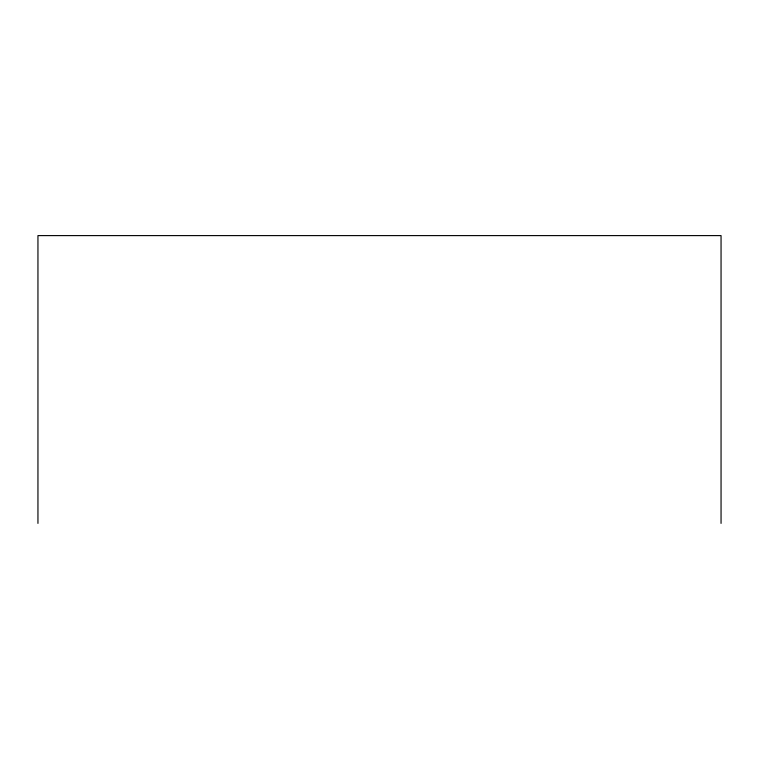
<?xml version="1.0" encoding="UTF-8"?>
<svg xmlns="http://www.w3.org/2000/svg" width="759" height="759" viewBox="0 0 759 759"><rect width="100%" height="100%" fill="white"/><g stroke="black" fill="none" stroke-linecap="round" stroke-linejoin="round"><path stroke-width="1.14" d="M721.05 523.397L721.05 235.603L37.95 235.603L37.95 523.397"/></g></svg>
